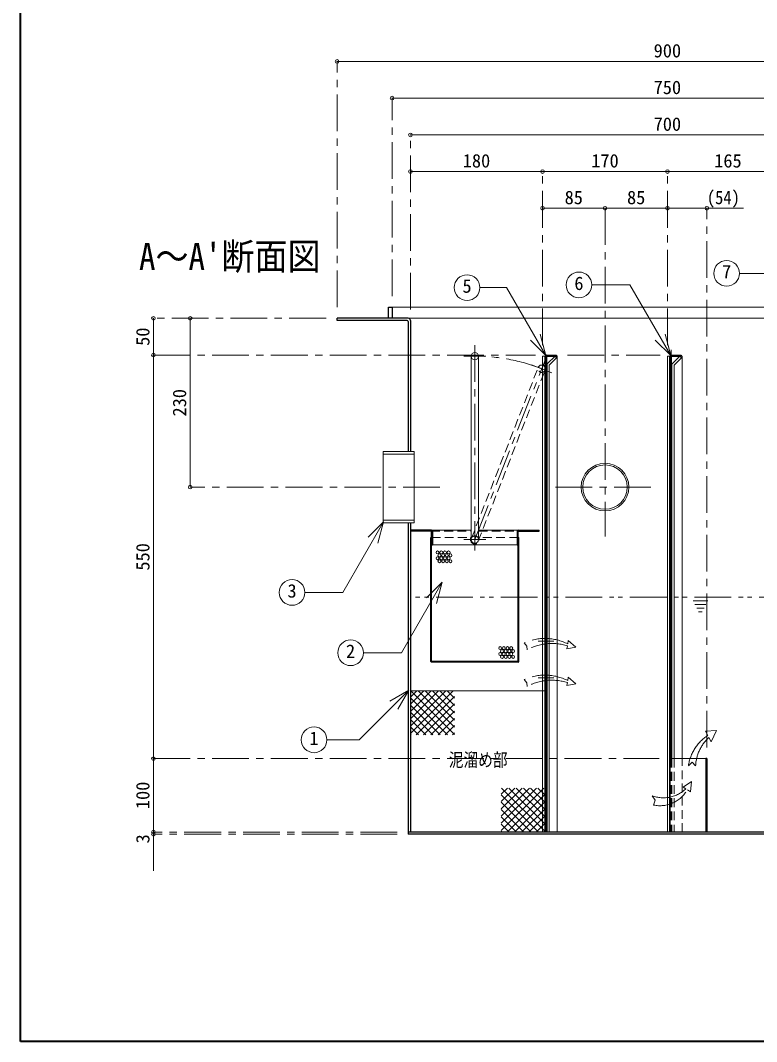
# Model space of a CAD drawing. Units: millimetres at full size, sheet at 1:10. Extents: x -2126 to 1924, y -1326 to 1484.
# Drawn here: x -2126 to -1124, y -1326 to 65 of the extents above; entities that cross this region are included whole.
import ezdxf
from ezdxf.enums import TextEntityAlignment as Align

# ---------------------------------------------------------------- set-up
doc = ezdxf.new("R2010")
doc.units = ezdxf.units.MM
doc.header["$LTSCALE"] = 10
doc.header["$PDMODE"] = 32
doc.header["$PDSIZE"] = 5
for name, pattern in [('CHAIN1', [8, 5, -1, 1, -1]), ('DASHED1', [1.8, 1.2, -0.6]), ('DOUBLE_CHAIN1', [8.8, 5, -1, 0.6, -0.6, 0.6, -1])]:
    doc.linetypes.add(name, pattern=pattern)
doc.layers.add('0-0_ﾚｲﾔ1', color=4, linetype='Continuous', lineweight=9)
doc.layers.add('0-6_補助線', color=4, linetype='Continuous', lineweight=9)
doc.styles.add('ＭＳ ゴシック', font='')
doc.styles.get('ＭＳ ゴシック').set_extended_font_data('MS Gothic')

msp = doc.modelspace()

# ---------------------------------------------------------------- linework, layer by layer
at = {"layer": '0-0_ﾚｲﾔ1', "color": 1, "lineweight": 40}
for p, q in [((-2126.22, -1325.95), (-2126.22, 1484.05)), ((1923.78, -1325.95), (-2126.22, -1325.95))]:
    msp.add_line(p, q, dxfattribs=at)
at = {"layer": '0-0_ﾚｲﾔ1'}
for p, q in [((-794.97, 9.55), (-1694.97, 9.55)), ((-1619.97, -40.45), (-869.97, -40.45)), ((-894.97, -90.45), (-1594.97, -90.45)), ((-1414.97, -140.45), (-1594.97, -140.45)), ((-1244.97, -140.45), (-1414.97, -140.45)), ((-1079.97, -140.45), (-1244.97, -140.45)), ((-1329.97, -190.45), (-1414.97, -190.45)), ((-1244.97, -190.45), (-1329.97, -190.45)), ((-1244.97, -190.45), (-1141.22, -190.45)), ((-1619.97, -325.45), (-869.97, -325.45)), ((-1944.97, -340.45), (-1944.97, -390.45)), ((-1894.97, -340.45), (-1894.97, -570.45)), ((-891.97, -340.45), (-1597.97, -340.45)), ((-1944.97, -390.45), (-1944.97, -940.45)), ((-1411.97, -391.95), (-1411.22, -391.95)), ((-1396.22, -391.95), (-1394.97, -391.95)), ((-1394.97, -1040.45), (-1394.97, -391.95)), ((-1241.97, -391.95), (-1241.22, -391.95)), ((-1226.22, -391.95), (-1224.97, -391.95)), ((-1224.97, -940.45), (-1224.97, -391.95)), ((-1566.22, -628.95), (-1512.22, -628.95)), ((-1502.22, -628.95), (-1448.22, -628.95)), ((-1564.72, -648.95), (-1449.72, -648.95)), ((-1944.97, -940.45), (-1944.97, -1040.45)), ((-1944.97, -1093.45), (-1944.97, -1040.45))]:
    msp.add_line(p, q, dxfattribs=at)
at = {"layer": '0-0_ﾚｲﾔ1', "linetype": 'CHAIN1'}
for p, q in [((-1694.97, -325.45), (-1694.97, 9.55)), ((-1619.97, -310.45), (-1619.97, -40.45)), ((-1594.97, -328.45), (-1594.97, -90.45)), ((-1414.97, -376.95), (-1414.97, -140.45)), ((-1244.97, -376.95), (-1244.97, -140.45)), ((-1191.22, -925.45), (-1191.22, -190.45)), ((-1709.97, -340.45), (-1944.97, -340.45)), ((-1507.22, -376.95), (-1507.22, -656.95)), ((-1944.97, -390.45), (-1424.72, -390.45)), ((-1522.22, -391.95), (-1492.22, -391.95)), ((-1507.22, -641.95), (-1410.76, -395.13)), ((-1381.22, -390.45), (-1254.72, -390.45)), ((-1402.24, -414.56), (-1430.19, -403.64)), ((-1554.97, -570.45), (-1894.97, -570.45)), ((-1522.22, -641.95), (-1492.22, -641.95)), ((-1944.97, -940.45), (-1256.22, -940.45)), ((-1612.97, -1040.45), (-1944.97, -1040.45)), ((-1612.97, -1043.45), (-1944.97, -1043.45))]:
    msp.add_line(p, q, dxfattribs=at)
at = {"layer": '0-0_ﾚｲﾔ1', "color": 7, "lineweight": 18}
for p, q in [((-1146.78, -279.18), (-1105.84, -279.18)), ((-1463.93, -298.63), (-1500.39, -298.63)), ((-1410.46, -391.23), (-1463.93, -298.63)), ((-1296.08, -294.89), (-1347.98, -294.89)), ((-1240.46, -391.23), (-1296.08, -294.89)), ((-1410.46, -391.23), (-1431.68, -370.02)), ((-1410.46, -391.23), (-1418.23, -362.25)), ((-1240.46, -391.23), (-1261.68, -370.02)), ((-1240.46, -391.23), (-1248.23, -362.25)), ((-1239.72, -390.45), (-1239.72, -383.4)), ((-1512.22, -391.95), (-1512.22, -641.95)), ((-1502.22, -391.95), (-1502.22, -641.95)), ((-1414.97, -391.95), (-1411.97, -391.95)), ((-1414.97, -1040.45), (-1414.97, -391.95)), ((-1411.97, -1040.45), (-1411.97, -391.95)), ((-1408.09, -402.08), (-1397.97, -391.95)), ((-1405.53, -403.76), (-1395.84, -394.08)), ((-1397.97, -391.95), (-1395.84, -394.08)), ((-1244.97, -391.95), (-1241.97, -391.95)), ((-1244.97, -1040.45), (-1244.97, -391.95)), ((-1241.97, -1040.45), (-1241.97, -391.95)), ((-1238.09, -402.08), (-1227.97, -391.95)), ((-1235.53, -403.76), (-1225.84, -394.08)), ((-1227.97, -391.95), (-1225.84, -394.08)), ((-1408.97, -404.2), (-1408.97, -1040.45)), ((-1405.97, -404.82), (-1405.97, -1040.45)), ((-1238.97, -404.2), (-1238.97, -940.45)), ((-1235.97, -404.82), (-1235.97, -940.45)), ((-1631.97, -615.45), (-1631.97, -525.45)), ((-1589.97, -525.45), (-1589.97, -615.45)), ((-1631.49, -617.65), (-1687.12, -713.99)), ((-1631.49, -617.65), (-1652.71, -638.87)), ((-1631.49, -617.65), (-1639.26, -646.63)), ((-1551.74, -699.89), (-1607.36, -796.23)), ((-1551.74, -699.89), (-1572.95, -721.1)), ((-1551.74, -699.89), (-1559.5, -728.87)), ((-1738.77, -713.99), (-1687.12, -713.99)), ((-1659.01, -796.23), (-1607.36, -796.23)), ((-1597.09, -846.91), (-1664.97, -914.8)), ((-1597.09, -846.91), (-1623.07, -861.91)), ((-1597.09, -846.91), (-1612.09, -872.89)), ((-1708.81, -914.8), (-1664.97, -914.8)), ((-1241.22, -940.45), (-1241.22, -1040.45)), ((-1239.72, -940.45), (-1192.72, -940.45))]:
    msp.add_line(p, q, dxfattribs=at)
at = {"layer": '0-0_ﾚｲﾔ1', "color": 5, "lineweight": 25}
for p, q in [((-1619.97, -325.45), (-1619.97, -340.45)), ((-1694.97, -343.45), (-1694.97, -340.45)), ((-1597.97, -340.45), (-1694.97, -340.45)), ((-1599.47, -343.45), (-1694.97, -343.45)), ((-1597.97, -344.95), (-1597.97, -521.95)), ((-1594.97, -343.45), (-1594.97, -521.95)), ((-1411.22, -391.95), (-1411.22, -1040.45)), ((-1409.72, -390.45), (-1396.22, -390.45)), ((-1409.72, -392.7), (-1409.72, -1040.45)), ((-1408.97, -391.95), (-1396.22, -391.95)), ((-1396.22, -390.45), (-1396.22, -391.95)), ((-1241.22, -391.95), (-1241.22, -940.45)), ((-1239.72, -390.45), (-1226.22, -390.45)), ((-1239.72, -392.7), (-1239.72, -940.45)), ((-1238.97, -391.95), (-1226.22, -391.95)), ((-1226.22, -390.45), (-1226.22, -391.95)), ((-1597.97, -618.95), (-1597.97, -1043.45)), ((-1594.97, -618.95), (-1594.97, -1040.45)), ((-1594.72, -628.95), (-1594.72, -630.45)), ((-1566.22, -628.95), (-1594.72, -628.95)), ((-1566.97, -630.45), (-1594.72, -630.45)), ((-1567.22, -638.95), (-1566.22, -638.95)), ((-1567.22, -807.95), (-1567.22, -638.95)), ((-1566.22, -807.45), (-1566.22, -631.2)), ((-1564.72, -630.45), (-1564.72, -648.95)), ((-1449.72, -630.45), (-1449.72, -648.95)), ((-1448.22, -628.95), (-1419.72, -628.95)), ((-1448.22, -807.45), (-1448.22, -631.2)), ((-1448.22, -638.95), (-1447.22, -638.95)), ((-1447.47, -630.45), (-1419.72, -630.45)), ((-1447.22, -807.95), (-1447.22, -638.95)), ((-1419.72, -630.45), (-1419.72, -628.95)), ((-1566.22, -648.95), (-1564.72, -648.95)), ((-1449.72, -648.95), (-1448.22, -648.95)), ((-1448.22, -808.95), (-1566.22, -808.95)), ((-1448.72, -807.95), (-1565.72, -807.95)), ((-1239.72, -940.45), (-1241.22, -940.45)), ((-1192.72, -940.45), (-1192.72, -1040.45)), ((-1191.22, -940.45), (-1192.72, -940.45)), ((-1191.22, -940.45), (-1191.22, -1040.45)), ((-891.97, -1040.45), (-1597.97, -1040.45)), ((-891.97, -1043.45), (-1597.97, -1043.45))]:
    msp.add_line(p, q, dxfattribs=at)
at = {"layer": '0-0_ﾚｲﾔ1', "linetype": 'DASHED1'}
for p, q in [((-1511.87, -640.13), (-1420.87, -407.28)), ((-1502.56, -643.77), (-1411.56, -410.92)), ((-1566.97, -630.45), (-1512.22, -630.45)), ((-1566.22, -638.95), (-1513.22, -638.95)), ((-1513.22, -638.95), (-1513.22, -641.95)), ((-1502.22, -630.45), (-1447.47, -630.45)), ((-1501.22, -638.95), (-1501.22, -641.95)), ((-1448.22, -638.95), (-1501.22, -638.95)), ((-1239.72, -940.45), (-1239.72, -1040.45)), ((-1238.97, -940.45), (-1238.97, -1040.45)), ((-1235.97, -940.45), (-1235.97, -1040.45)), ((-1224.97, -1040.45), (-1224.97, -940.45))]:
    msp.add_line(p, q, dxfattribs=at)
at = {"layer": '0-0_ﾚｲﾔ1', "color": 5, "lineweight": 18}
for p, q in [((-1631.97, -521.95), (-1631.97, -525.45)), ((-1589.97, -521.95), (-1631.97, -521.95)), ((-1589.97, -525.45), (-1631.97, -525.45)), ((-1589.97, -521.95), (-1589.97, -525.45)), ((-1631.97, -615.45), (-1631.97, -618.95)), ((-1631.97, -615.45), (-1589.97, -615.45)), ((-1589.97, -618.95), (-1631.97, -618.95)), ((-1589.97, -615.45), (-1589.97, -618.95))]:
    msp.add_line(p, q, dxfattribs=at)
at = {"layer": '0-0_ﾚｲﾔ1', "linetype": 'DOUBLE_CHAIN1'}
for p, q in [((-1069.97, -720.45), (-1594.97, -720.45)), ((-1189.97, -725.45), (-1209.97, -725.45)), ((-1192.47, -730.45), (-1207.47, -730.45)), ((-1194.97, -735.45), (-1204.97, -735.45)), ((-1197.47, -740.45), (-1202.47, -740.45)), ((-1190.03, -908.67), (-1193.08, -902.92)), ((-1188.36, -911.46), (-1185.5, -917.64)), ((-1223.33, -979.07), (-1212.15, -971.43)), ((-1213.64, -985.78), (-1212.15, -971.43)), ((-1223.33, -979.07), (-1219.86, -981.47)), ((-1217.82, -982.89), (-1213.64, -985.78))]:
    msp.add_line(p, q, dxfattribs=at)
at = {"layer": '0-0_ﾚｲﾔ1', "color": 5, "lineweight": 25}
msp.add_lwpolyline([(-1624.97, -340.45), (-1624.97, -325.45), (-1619.97, -325.45)], dxfattribs=at)
at = {"layer": '0-0_ﾚｲﾔ1', "linetype": 'DOUBLE_CHAIN1'}
for points in [[(-1193.08, -902.92), (-1177.92, -902.02), (-1185.5, -917.64)], [(-1216.44, -950.1), (-1211.32, -945.1), (-1206.56, -950.38)], [(-1265.73, -991), (-1261.45, -996.87), (-1263.89, -1003.68)]]:
    msp.add_lwpolyline(points, dxfattribs=at)
at = {"layer": '0-0_ﾚｲﾔ1', "color": 7, "lineweight": 18}
for centre in [(-1164.28, -279.18), (-1365.48, -294.89), (-1517.89, -298.63), (-1756.27, -713.99), (-1676.51, -796.23), (-1726.31, -914.8)]:
    msp.add_circle(centre, 17.5, dxfattribs=at)
at = {"layer": '0-0_ﾚｲﾔ1', "color": 5, "lineweight": 18}
msp.add_circle((-1507.22, -391.95), 5, dxfattribs=at)
at = {"layer": '0-0_ﾚｲﾔ1', "linetype": 'DASHED1'}
msp.add_circle((-1416.22, -409.1), 5, dxfattribs=at)
at = {"layer": '0-0_ﾚｲﾔ1'}
for centre in [(-1557.96, -659.44), (-1557.96, -667.44), (-1555.46, -663.44), (-1552.96, -659.44), (-1552.96, -667.44), (-1550.46, -663.44), (-1547.96, -659.44), (-1547.96, -667.44), (-1545.46, -663.44), (-1542.96, -659.44), (-1542.96, -667.44), (-1540.46, -663.44), (-1555.46, -671.44), (-1550.46, -671.44), (-1545.46, -671.44), (-1540.46, -671.44), (-1472.74, -789.83), (-1470.24, -793.83), (-1467.74, -789.83), (-1465.24, -793.83), (-1462.74, -789.83), (-1460.24, -793.83), (-1457.74, -789.83), (-1455.24, -793.83), (-1472.74, -797.83), (-1470.24, -801.83), (-1467.74, -797.83), (-1465.24, -801.83), (-1462.74, -797.83), (-1460.24, -801.83), (-1457.74, -797.83), (-1455.24, -801.83)]:
    msp.add_circle(centre, 2, dxfattribs=at)
at = {"layer": '0-0_ﾚｲﾔ1', "color": 5, "lineweight": 25}
for centre, radius, start, end in [((-1599.47, -344.95), 1.5, 0, 90), ((-1597.97, -343.45), 3, 0, 90), ((-1409.72, -391.95), 1.5, 90, 180), ((-1408.97, -392.7), 0.75, 90, 180), ((-1239.72, -391.95), 1.5, 90, 180), ((-1238.97, -392.7), 0.75, 90, 180), ((-1566.97, -631.2), 0.75, 0, 90), ((-1566.22, -630.45), 1.5, 0, 90), ((-1448.22, -630.45), 1.5, 90, 180), ((-1447.47, -631.2), 0.75, 90, 180), ((-1566.22, -807.95), 1, 180, 270), ((-1565.72, -807.45), 0.5, 180, 270), ((-1448.72, -807.45), 0.5, 270, 0), ((-1448.22, -807.95), 1, 270, 0)]:
    msp.add_arc(centre, radius, start, end, dxfattribs=at)
at = {"layer": '0-0_ﾚｲﾔ1', "linetype": 'CHAIN1'}
msp.add_arc((-1507.22, -641.95), 250, 68.65395, 90, dxfattribs=at)
at = {"layer": '0-0_ﾚｲﾔ1', "color": 7, "lineweight": 18}
for centre, radius, start, end in [((-1405.97, -404.2), 3, 135, 180), ((-1235.97, -404.2), 3, 135, 180), ((-1404.47, -404.82), 1.5, 135, 180), ((-1234.47, -404.82), 1.5, 135, 180), ((-1507.22, -641.95), 5, 180, 0)]:
    msp.add_arc(centre, radius, start, end, dxfattribs=at)
at = {"layer": '0-0_ﾚｲﾔ1', "linetype": 'DASHED1'}
for radius, start, end in [(5, 0, 180), (6, 180, 0)]:
    msp.add_arc((-1507.22, -641.95), radius, start, end, dxfattribs=at)
at = {"layer": '0-0_ﾚｲﾔ1', "linetype": 'DOUBLE_CHAIN1'}
for centre, radius, start, end in [((-1155.61, -959.74), 61.59, 123.98307, 170.99646), ((-1150.31, -952.97), 56.31, 132.51176, 177.36854), ((-1250.31, -950.05), 43.76, 249.37581, 314.10079), ((-1255.05, -961.84), 42.76, 258.06872, 330.51954)]:
    msp.add_arc(centre, radius, start, end, dxfattribs=at)
at = {"layer": '0-0_ﾚｲﾔ1', "color": 1}
for p in [(-1694.97, 9.55), (-1619.97, -40.45), (-1594.97, -90.45), (-1594.97, -140.45), (-1414.97, -140.45), (-1244.97, -140.45), (-1414.97, -190.45), (-1329.97, -190.45), (-1244.97, -190.45), (-1191.22, -190.45), (-1944.97, -340.45), (-1894.97, -340.45), (-1944.97, -390.45), (-1894.97, -570.45), (-1944.97, -940.45), (-1944.97, -1040.45), (-1944.97, -1043.45)]:
    msp.add_point(p, dxfattribs=at)
at = {"layer": '0-6_補助線', "linetype": 'CHAIN1'}
for p, q in [((-1329.97, -190.45), (-1329.97, -637.95)), ((-1397.47, -570.45), (-1262.47, -570.45)), ((-1399.72, -780.45), (-1421.22, -780.45)), ((-1399.72, -830.45), (-1421.22, -830.45))]:
    msp.add_line(p, q, dxfattribs=at)
at = {"layer": '0-6_補助線', "color": 7, "linetype": 'DASHED1', "lineweight": 18}
for p, q in [((-1409.72, -767.95), (-1411.22, -767.95)), ((-1409.72, -792.95), (-1411.22, -792.95)), ((-1409.72, -817.95), (-1411.22, -817.95)), ((-1409.72, -842.95), (-1411.22, -842.95))]:
    msp.add_line(p, q, dxfattribs=at)
at = {"layer": '0-6_補助線', "linetype": 'DOUBLE_CHAIN1'}
for p, q in [((-1381.2, -786.81), (-1381.92, -790.82)), ((-1369.57, -788.47), (-1381.92, -790.82)), ((-1379.93, -779.63), (-1380.73, -784.13)), ((-1369.57, -788.47), (-1379.93, -779.63)), ((-1379.93, -829.63), (-1380.73, -834.13)), ((-1369.57, -838.47), (-1379.93, -829.63)), ((-1381.2, -836.81), (-1381.92, -840.82)), ((-1369.57, -838.47), (-1381.92, -840.82))]:
    msp.add_line(p, q, dxfattribs=at)
at = {"layer": '0-6_補助線'}
for p, q in [((-1594.97, -905.95), (-1536.97, -847.95)), ((-1594.97, -896.05), (-1546.87, -847.95)), ((-1594.97, -886.15), (-1556.77, -847.95)), ((-1594.97, -876.25), (-1566.67, -847.95)), ((-1594.97, -866.35), (-1576.57, -847.95)), ((-1594.97, -856.45), (-1586.47, -847.95)), ((-1411.22, -847.95), (-1594.97, -847.95)), ((-1594.59, -847.95), (-1534.97, -907.57)), ((-1584.69, -847.95), (-1534.97, -897.68)), ((-1574.79, -847.95), (-1534.97, -887.78)), ((-1564.89, -847.95), (-1534.97, -877.88)), ((-1554.99, -847.95), (-1534.97, -867.98)), ((-1545.09, -847.95), (-1534.97, -858.08)), ((-1535.19, -847.95), (-1534.97, -848.18)), ((-1594.97, -857.47), (-1544.49, -907.95)), ((-1587.07, -907.95), (-1534.97, -855.85)), ((-1594.97, -867.37), (-1554.39, -907.95)), ((-1577.17, -907.95), (-1534.97, -865.75)), ((-1567.27, -907.95), (-1534.97, -875.65)), ((-1594.97, -877.27), (-1564.28, -907.95)), ((-1594.97, -887.17), (-1574.18, -907.95)), ((-1557.37, -907.95), (-1534.97, -885.55)), ((-1594.97, -897.07), (-1584.08, -907.95)), ((-1547.48, -907.95), (-1534.97, -895.44)), ((-1594.97, -906.97), (-1593.98, -907.95)), ((-1537.58, -907.95), (-1534.97, -905.34)), ((-1471.22, -1038.45), (-1413.22, -980.45)), ((-1471.22, -1028.55), (-1423.12, -980.45)), ((-1471.22, -1018.65), (-1433.02, -980.45)), ((-1471.22, -1008.75), (-1442.92, -980.45)), ((-1471.22, -998.85), (-1452.82, -980.45)), ((-1471.22, -988.95), (-1462.72, -980.45)), ((-1470.84, -980.45), (-1411.22, -1040.07)), ((-1460.94, -980.45), (-1411.22, -1030.18)), ((-1451.04, -980.45), (-1411.22, -1020.28)), ((-1441.14, -980.45), (-1411.22, -1010.38)), ((-1431.24, -980.45), (-1411.22, -1000.48)), ((-1421.34, -980.45), (-1411.22, -990.58)), ((-1471.22, -989.97), (-1420.74, -1040.45)), ((-1471.22, -999.87), (-1430.64, -1040.45)), ((-1463.32, -1040.45), (-1411.22, -988.35)), ((-1453.42, -1040.45), (-1411.22, -998.25)), ((-1471.22, -1009.77), (-1440.53, -1040.45)), ((-1443.52, -1040.45), (-1411.22, -1008.15)), ((-1471.22, -1019.67), (-1450.43, -1040.45)), ((-1471.22, -1029.57), (-1460.33, -1040.45)), ((-1433.62, -1040.45), (-1411.22, -1018.05)), ((-1423.73, -1040.45), (-1411.22, -1027.94)), ((-1471.22, -1039.47), (-1470.23, -1040.45)), ((-1413.83, -1040.45), (-1411.22, -1037.84))]:
    msp.add_line(p, q, dxfattribs=at)
at = {"layer": '0-6_補助線', "linetype": 'DOUBLE_CHAIN1'}
for points in [[(-1439.92, -782.65), (-1436.39, -787.23), (-1436.2, -792.15)], [(-1439.92, -832.65), (-1436.39, -837.23), (-1436.2, -842.15)]]:
    msp.add_lwpolyline(points, dxfattribs=at)
at = {"layer": '0-6_補助線'}
for radius in [32.5, 30.25]:
    msp.add_circle((-1329.97, -570.45), radius, dxfattribs=at)
at = {"layer": '0-6_補助線', "linetype": 'DOUBLE_CHAIN1'}
for centre, radius, start, end in [((-1411.87, -844.97), 68.35, 62.89389, 114.2357), ((-1402.46, -853.83), 70.31, 72.40401, 118.68049), ((-1411.87, -894.97), 68.35, 62.89389, 114.2357), ((-1402.46, -903.83), 70.31, 72.40401, 118.68049)]:
    msp.add_arc(centre, radius, start, end, dxfattribs=at)

# ---------------------------------------------------------------- texts
at = {"layer": '0-0_ﾚｲﾔ1', "color": 7, "style": 'ＭＳ ゴシック'}
for s, p in [('900', (-1263.72, 9.55)), ('750', (-1263.72, -40.45)), ('700', (-1263.72, -90.45)), ('180', (-1523.72, -140.45)), ('170', (-1348.72, -140.45)), ('165', (-1181.22, -140.45)), ('85', (-1384.97, -190.45)), ('85', (-1299.97, -190.45)), ('7', (-1170.53, -291.68)), ('5', (-1524.14, -311.13)), ('6', (-1371.73, -307.39)), ('3', (-1762.52, -726.49)), ('2', (-1682.76, -808.73)), ('1', (-1732.56, -927.3))]:
    msp.add_text(s, height=18.33, dxfattribs=at).set_placement(p, align=Align.BOTTOM_LEFT)
at = {"layer": '0-0_ﾚｲﾔ1', "color": 7, "style": 'ＭＳ ゴシック', "width": 0.9}
for s, height, p in [('(54)', 18.33, (-1191.22, -190.45)), ("A～A'断面図", 36.66, (-1964.72, -285.45))]:
    msp.add_text(s, height=height, dxfattribs=at).set_placement(p, align=Align.BOTTOM_LEFT)
at = {"layer": '0-0_ﾚｲﾔ1', "color": 7, "style": 'ＭＳ ゴシック'}
for s, p in [('50', (-1944.97, -377.95)), ('230', (-1894.97, -474.2)), ('550', (-1944.97, -684.2)), ('100', (-1944.97, -1009.2)), ('3', (-1944.97, -1055.95))]:
    msp.add_text(s, height=18.33, rotation=90, dxfattribs=at).set_placement(p, align=Align.BOTTOM_LEFT)
at = {"layer": '0-6_補助線', "color": 7, "style": 'ＭＳ ゴシック', "width": 0.8}
msp.add_text('泥溜め部', height=18.33, dxfattribs=at).set_placement((-1542.72, -956.7), align=Align.BOTTOM_LEFT)

doc.saveas('drawing.dxf')
